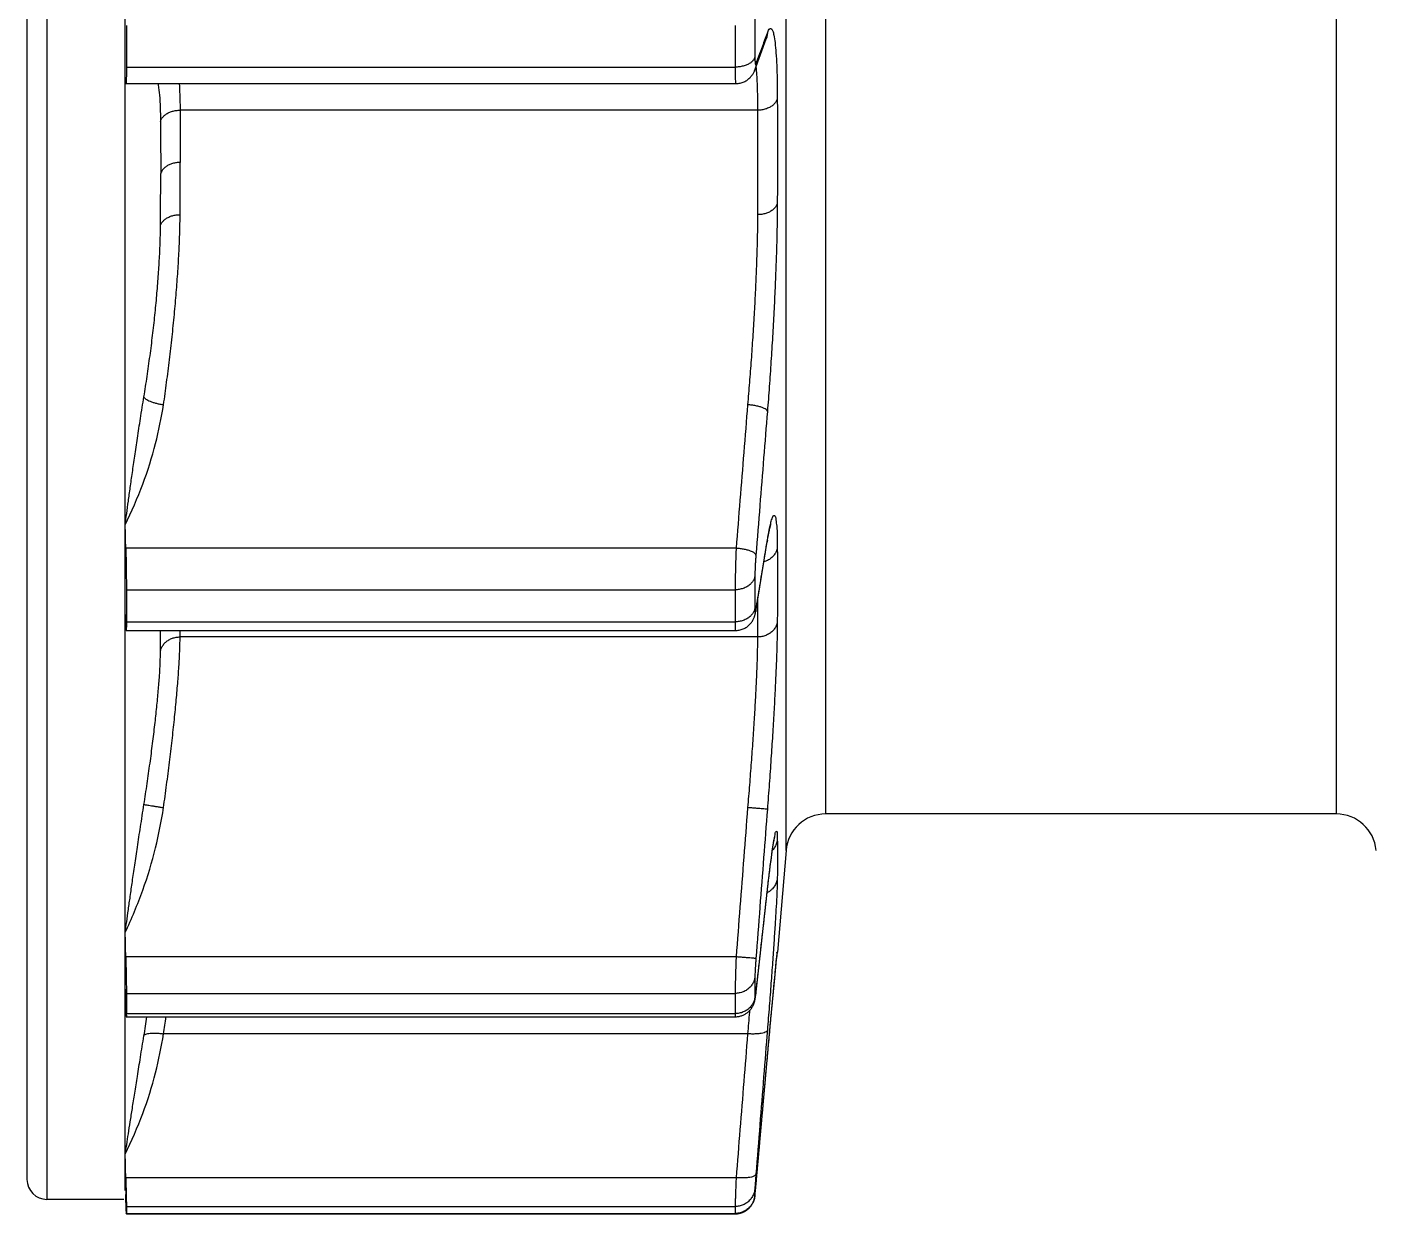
# Model space of a CAD drawing. Extents: x 33 to 391, y 88 to 313.
# Drawn here: x 317.72 to 351.64, y 171.91 to 201.76 of the extents above; entities that cross this region are included whole.
import ezdxf

# ---------------------------------------------------------------- set-up
doc = ezdxf.new("R2010")
doc.units = 0
doc.header["$MEASUREMENT"] = 0
doc.layers.get('0').update_dxf_attribs({"linetype": 'CONTINUOUS'})

msp = doc.modelspace()

# ---------------------------------------------------------------- linework, layer by layer
at = {"color": 7, "linetype": 'Continuous'}
for p, q in [((318.225, 311.576), (318.225, 172.276)), ((320.194, 172.496), (320.194, 311.57)), ((317.725, 311.076), (317.725, 172.776)), ((336.808, 181.055), (336.808, 303.034)), ((337.803, 302.119), (337.803, 181.97)), ((350.646, 181.97), (350.646, 302.119)), ((336.025, 202.058), (336.025, 201.022)), ((320.224, 201.798), (320.224, 200.755)), ((335.528, 201.798), (335.528, 200.755)), ((336.021, 200.677), (336.31, 201.462)), ((320.194, 200.489), (320.194, 200.489)), ((320.224, 200.755), (335.528, 200.755)), ((320.213, 200.34), (335.545, 200.34)), ((336.092, 199.67), (321.574, 199.67)), ((336.345, 188.872), (336.358, 188.943)), ((336.358, 188.943), (336.366, 188.987)), ((336.366, 188.987), (336.374, 189.029)), ((336.374, 189.029), (336.381, 189.067)), ((335.553, 188.652), (320.209, 188.652)), ((336.046, 187.06), (336.345, 188.872)), ((336.025, 187.961), (336.025, 187.161)), ((320.224, 187.609), (335.528, 187.609)), ((320.224, 187.609), (320.224, 186.803)), ((335.528, 187.609), (335.528, 186.803)), ((320.219, 186.585), (335.537, 186.585)), ((320.224, 186.803), (335.528, 186.803)), ((336.092, 186.422), (321.574, 186.422)), ((350.646, 181.97), (337.803, 181.97)), ((336.471, 181.09), (336.479, 181.139)), ((336.479, 181.139), (336.486, 181.185)), ((336.486, 181.185), (336.493, 181.226)), ((336.493, 181.226), (336.497, 181.251)), ((336.497, 181.251), (336.501, 181.274)), ((336.507, 181.305), (336.51, 181.323)), ((336.51, 181.323), (336.513, 181.34)), ((336.427, 180.772), (336.44, 180.868)), ((336.44, 180.868), (336.452, 180.956)), ((336.452, 180.956), (336.463, 181.035)), ((336.463, 181.035), (336.471, 181.09)), ((336.808, 181.055), (336.591, 178.495)), ((336.369, 180.299), (336.392, 180.494)), ((336.392, 180.494), (336.41, 180.64)), ((336.41, 180.64), (336.427, 180.772)), ((336.046, 177.423), (336.369, 180.299)), ((336.339, 180.043), (336.338, 180.027)), ((336.578, 178.397), (336.582, 178.432)), ((336.582, 178.432), (336.584, 178.449)), ((336.584, 178.457), (336.585, 178.459)), ((336.584, 178.449), (336.584, 178.455)), ((336.585, 178.461), (336.585, 178.461)), ((336.589, 178.495), (336.591, 178.495)), ((335.553, 178.375), (320.209, 178.375)), ((336.523, 177.837), (336.559, 178.208)), ((336.559, 178.208), (336.561, 178.227)), ((336.561, 178.227), (336.562, 178.24)), ((336.562, 178.24), (336.564, 178.257)), ((336.564, 178.257), (336.565, 178.275)), ((336.565, 178.275), (336.568, 178.301)), ((336.568, 178.301), (336.578, 178.397)), ((336.025, 177.875), (336.025, 177.37)), ((336.427, 176.808), (336.523, 177.837)), ((320.224, 177.457), (335.528, 177.457)), ((320.224, 177.457), (320.224, 176.949)), ((335.528, 177.457), (335.528, 176.949)), ((336.04, 177.373), (336.043, 177.397)), ((336.043, 177.397), (336.046, 177.423)), ((336.051, 177.466), (336.049, 177.449)), ((320.222, 176.87), (335.531, 176.87)), ((320.224, 176.949), (335.528, 176.949)), ((336.039, 172.491), (336.427, 176.808)), ((335.842, 176.44), (321.158, 176.44)), ((336.339, 175.832), (336.339, 175.829)), ((335.553, 172.819), (320.209, 172.819)), ((320.194, 172.496), (320.204, 172.555)), ((336.019, 172.321), (336.021, 172.33)), ((336.021, 172.328), (336.022, 172.334)), ((336.025, 172.548), (336.025, 172.375)), ((336.027, 172.373), (336.028, 172.383)), ((336.028, 172.383), (336.03, 172.398)), ((336.03, 172.398), (336.032, 172.415)), ((336.032, 172.415), (336.035, 172.442)), ((336.035, 172.442), (336.039, 172.491)), ((336.051, 172.613), (336.05, 172.61)), ((320.159, 172.276), (318.225, 172.276)), ((320.224, 172.096), (335.528, 172.096)), ((320.224, 172.096), (320.224, 171.922)), ((335.528, 172.096), (335.528, 171.922)), ((320.224, 171.922), (335.528, 171.922)), ((320.224, 171.914), (335.528, 171.914))]:
    msp.add_line(p, q, dxfattribs=at)
for points in [[(336.31, 201.462), (336.312, 201.465), (336.313, 201.469), (336.314, 201.472), (336.315, 201.473), (336.315, 201.473)], [(335.545, 200.34), (335.574, 200.34), (335.601, 200.343), (335.628, 200.346), (335.654, 200.352), (335.68, 200.358), (335.705, 200.366), (335.729, 200.375), (335.753, 200.385), (335.776, 200.396), (335.798, 200.408), (335.819, 200.421), (335.839, 200.435), (335.859, 200.45), (335.877, 200.465), (335.895, 200.481), (335.911, 200.498), (335.927, 200.515), (335.941, 200.532), (335.954, 200.55), (335.966, 200.568), (335.978, 200.585), (335.988, 200.603), (335.997, 200.621), (336.006, 200.639), (336.013, 200.655), (336.019, 200.672), (336.021, 200.676)], [(336.381, 189.067), (336.389, 189.102), (336.392, 189.119), (336.396, 189.135), (336.399, 189.149), (336.402, 189.164), (336.406, 189.177), (336.409, 189.189), (336.411, 189.201), (336.414, 189.212), (336.417, 189.222), (336.419, 189.231), (336.422, 189.239), (336.424, 189.247), (336.426, 189.253), (336.427, 189.258), (336.429, 189.263), (336.43, 189.266), (336.43, 189.267)], [(335.537, 186.585), (335.552, 186.585), (335.579, 186.587), (335.605, 186.59), (335.631, 186.594), (335.656, 186.6), (335.682, 186.606), (335.706, 186.614), (335.73, 186.624), (335.754, 186.634), (335.776, 186.646), (335.798, 186.658), (335.819, 186.672), (335.839, 186.686), (335.858, 186.702), (335.876, 186.717), (335.894, 186.734), (335.91, 186.751), (335.925, 186.769), (335.939, 186.786), (335.952, 186.804), (335.963, 186.822), (335.974, 186.84), (335.984, 186.858), (335.992, 186.876), (336, 186.893), (336.007, 186.91), (336.013, 186.926), (336.018, 186.941), (336.023, 186.956), (336.027, 186.97), (336.03, 186.983), (336.033, 186.996), (336.036, 187.008), (336.039, 187.021)], [(336.039, 187.021), (336.041, 187.034), (336.043, 187.047), (336.046, 187.06)], [(336.501, 181.274), (336.505, 181.295), (336.507, 181.305)], [(336.513, 181.34), (336.516, 181.354), (336.518, 181.361), (336.519, 181.367), (336.52, 181.372), (336.521, 181.377), (336.522, 181.381), (336.523, 181.385), (336.524, 181.388), (336.525, 181.391)], [(335.564, 176.871), (335.585, 176.873), (335.606, 176.875), (335.627, 176.879), (335.648, 176.883), (335.669, 176.889), (335.689, 176.895), (335.709, 176.902), (335.728, 176.91), (335.747, 176.919), (335.765, 176.928), (335.783, 176.938), (335.801, 176.949), (335.818, 176.96), (335.834, 176.972), (335.85, 176.984), (335.864, 176.997), (335.879, 177.01), (335.892, 177.024), (335.905, 177.038), (335.917, 177.052), (335.929, 177.066), (335.94, 177.081), (335.95, 177.096), (335.959, 177.11), (335.968, 177.125), (335.975, 177.14), (335.983, 177.154), (335.989, 177.169), (335.995, 177.183), (336.001, 177.197), (336.006, 177.21), (336.01, 177.224), (336.014, 177.236), (336.017, 177.248), (336.02, 177.26), (336.023, 177.271), (336.025, 177.282), (336.027, 177.292), (336.029, 177.301), (336.031, 177.311), (336.032, 177.321), (336.034, 177.331), (336.035, 177.341), (336.037, 177.351), (336.038, 177.362), (336.04, 177.373)], [(335.531, 176.87), (335.542, 176.87), (335.564, 176.871)], [(335.537, 171.914), (335.55, 171.914), (335.566, 171.915), (335.581, 171.917), (335.596, 171.918), (335.612, 171.921), (335.627, 171.924), (335.642, 171.927), (335.656, 171.93), (335.671, 171.935), (335.685, 171.939), (335.699, 171.944), (335.713, 171.949), (335.727, 171.955), (335.74, 171.961), (335.753, 171.967), (335.766, 171.974), (335.779, 171.981), (335.791, 171.989), (335.803, 171.996), (335.815, 172.004), (335.826, 172.013), (335.838, 172.021), (335.848, 172.03), (335.859, 172.039), (335.869, 172.048), (335.879, 172.058), (335.888, 172.067), (335.897, 172.077), (335.906, 172.087), (335.915, 172.097), (335.923, 172.107), (335.931, 172.118), (335.938, 172.128), (335.945, 172.139), (335.952, 172.149), (335.959, 172.16), (335.965, 172.171), (335.971, 172.182), (335.976, 172.193), (335.981, 172.203), (335.986, 172.214), (335.991, 172.225), (335.995, 172.236), (335.999, 172.246), (336.003, 172.257), (336.006, 172.267), (336.009, 172.277), (336.011, 172.287), (336.014, 172.296), (336.016, 172.305), (336.018, 172.313), (336.02, 172.323)], [(336.009, 172.28), (336.012, 172.289), (336.014, 172.298), (336.016, 172.307), (336.018, 172.315)], [(336.022, 172.336), (336.023, 172.341), (336.024, 172.347), (336.024, 172.351), (336.025, 172.356), (336.025, 172.36), (336.026, 172.365), (336.027, 172.373)], [(335.617, 171.922), (335.632, 171.925), (335.647, 171.928), (335.662, 171.932), (335.676, 171.936), (335.69, 171.941), (335.704, 171.946), (335.718, 171.951), (335.732, 171.957), (335.745, 171.963), (335.758, 171.97), (335.771, 171.977), (335.783, 171.984), (335.795, 171.991), (335.807, 171.999), (335.819, 172.007), (335.83, 172.015), (335.841, 172.024), (335.852, 172.033), (335.862, 172.042), (335.872, 172.051), (335.882, 172.061), (335.891, 172.07), (335.9, 172.08), (335.909, 172.09), (335.917, 172.1), (335.925, 172.11), (335.933, 172.121), (335.94, 172.131), (335.947, 172.142), (335.954, 172.152), (335.961, 172.163), (335.967, 172.174), (335.972, 172.185), (335.978, 172.196), (335.983, 172.207), (335.988, 172.217), (335.992, 172.228), (335.996, 172.239), (336, 172.249), (336.003, 172.26), (336.007, 172.27), (336.009, 172.28)], [(335.528, 171.914), (335.54, 171.914), (335.556, 171.915), (335.572, 171.916), (335.587, 171.917), (335.602, 171.919), (335.617, 171.922)]]:
    msp.add_lwpolyline(points, dxfattribs=at)
for centre, radius, start, end in [((337.803, 180.971), 0.999, 90, 175.1639), ((350.646, 180.971), 0.999, 4.8361, 90), ((336.094, 178.537), 0.499, 347.6298, 355.1639), ((318.225, 172.776), 0.5, 180, 270)]:
    msp.add_arc(centre, radius, start, end, dxfattribs=at)
for points in [[(336.278, 201.44), (336.298, 201.496), (336.319, 201.552), (336.339, 201.608)], [(336.053, 200.762), (336.055, 200.74), (336.057, 200.719), (336.058, 200.698)], [(336.058, 200.698), (336.06, 200.668), (336.063, 200.638), (336.065, 200.607)], [(336.331, 188.806), (336.334, 188.822), (336.337, 188.837), (336.339, 188.853)], [(336.339, 188.853), (336.338, 188.837), (336.337, 188.821), (336.334, 188.806)], [(336.094, 187.351), (336.094, 187.254), (336.094, 187.157), (336.094, 187.06)], [(336.025, 187.161), (336.025, 187.154), (336.025, 187.148), (336.025, 187.141)], [(336.051, 187.108), (336.05, 187.092), (336.048, 187.076), (336.046, 187.06)], [(336.047, 187.095), (336.049, 187.099), (336.05, 187.104), (336.051, 187.108)], [(336.094, 187.045), (336.093, 186.837), (336.093, 186.63), (336.092, 186.422)], [(336.094, 187.06), (336.094, 187.055), (336.094, 187.05), (336.094, 187.045)], [(321.574, 186.422), (321.574, 186.476), (321.575, 186.531), (321.575, 186.585)], [(336.337, 180.027), (336.338, 180.033), (336.339, 180.038), (336.339, 180.043)], [(336.589, 178.495), (336.588, 178.482), (336.587, 178.469), (336.585, 178.457)], [(336.049, 177.449), (336.049, 177.455), (336.05, 177.461), (336.051, 177.466)], [(336.025, 177.37), (336.025, 177.366), (336.025, 177.362), (336.025, 177.358)], [(320.666, 176.392), (320.691, 176.551), (320.717, 176.71), (320.742, 176.87)], [(321.158, 176.44), (321.178, 176.583), (321.199, 176.726), (321.219, 176.87)], [(320.204, 172.574), (320.205, 172.515), (320.207, 172.457), (320.209, 172.398)], [(335.598, 171.927), (335.575, 171.924), (335.551, 171.922), (335.528, 171.922)]]:
    msp.add_open_spline(points, degree=3, dxfattribs=at)
for points, knots in [([(336.339, 201.608), (336.338, 201.572), (336.33, 201.523), (336.315, 201.475), (336.31, 201.462)], [0, 0, 0, 0, 0.1066296, 0.1492122, 0.1492122, 0.1492122, 0.1492122]), ([(336.339, 201.608), (336.351, 201.642), (336.362, 201.692), (336.438, 201.744), (336.483, 201.651), (336.508, 201.541), (336.537, 201.346), (336.558, 201.094), (336.576, 200.775), (336.586, 200.399), (336.589, 200.128), (336.589, 199.983)], [0, 0, 0, 0, 0.107773, 0.156698, 0.219871, 0.344557, 0.535054, 0.790878, 1.109925, 1.489309, 1.922907, 1.922907, 1.922907, 1.922907]), ([(336.051, 200.825), (336.084, 200.915), (336.149, 201.091), (336.225, 201.296), (336.267, 201.412), (336.278, 201.44)], [0, 0, 0, 0, 0.2870161, 0.5647725, 0.6555315, 0.6555315, 0.6555315, 0.6555315]), ([(336.025, 201.022), (336.022, 201.001), (336.007, 200.958), (335.964, 200.9), (335.902, 200.85), (335.823, 200.809), (335.732, 200.778), (335.632, 200.759), (335.563, 200.755), (335.528, 200.755)], [0, 0, 0, 0, 0.0639064, 0.1342885, 0.2135165, 0.3019433, 0.3984122, 0.5007537, 0.606179, 0.606179, 0.606179, 0.606179]), ([(336.051, 200.825), (336.049, 200.79), (336.042, 200.739), (336.026, 200.691), (336.021, 200.677)], [0, 0, 0, 0, 0.1067505, 0.1518084, 0.1518084, 0.1518084, 0.1518084]), ([(336.025, 201.022), (336.025, 200.998), (336.026, 200.954), (336.027, 200.897), (336.033, 200.852), (336.033, 200.829), (336.044, 200.809), (336.049, 200.821), (336.051, 200.825)], [0, 0, 0, 0, 0.0720412, 0.1310332, 0.1744217, 0.2008503, 0.210697, 0.2236775, 0.2236775, 0.2236775, 0.2236775]), ([(320.194, 200.489), (320.197, 200.468), (320.201, 200.426), (320.206, 200.383), (320.209, 200.362)], [0, 0, 0, 0, 0.06405, 0.128586, 0.128586, 0.128586, 0.128586]), ([(320.224, 200.755), (320.224, 200.713), (320.224, 200.636), (320.223, 200.531), (320.222, 200.448), (320.218, 200.389), (320.219, 200.356), (320.214, 200.342), (320.213, 200.341)], [0, 0, 0, 0, 0.1254331, 0.2315507, 0.3154688, 0.3749136, 0.4083135, 0.4153246, 0.4153246, 0.4153246, 0.4153246]), ([(335.528, 200.755), (335.528, 200.713), (335.528, 200.636), (335.53, 200.531), (335.531, 200.447), (335.538, 200.389), (335.536, 200.355), (335.544, 200.342), (335.546, 200.341)], [0, 0, 0, 0, 0.1254041, 0.2315169, 0.3154652, 0.3749987, 0.408621, 0.4162232, 0.4162232, 0.4162232, 0.4162232]), ([(336.065, 200.607), (336.069, 200.541), (336.079, 200.36), (336.089, 200.047), (336.091, 199.801), (336.092, 199.67)], [0, 0, 0, 0, 0.1999943, 0.5442804, 0.9378945, 0.9378945, 0.9378945, 0.9378945]), ([(320.213, 200.341), (320.213, 200.341), (320.207, 200.336), (320.21, 200.355), (320.209, 200.362)], [0, 0, 0, 0, 0.00008966, 0.02140086, 0.02140086, 0.02140086, 0.02140086]), ([(321.022, 200.34), (321.023, 200.329), (321.038, 200.231), (321.059, 200.031), (321.077, 199.724), (321.081, 199.504), (321.082, 199.386)], [0, 0, 0, 0, 0.0335005, 0.294825, 0.6035831, 0.9564061, 0.9564061, 0.9564061, 0.9564061]), ([(321.552, 200.34), (321.558, 200.247), (321.569, 200.024), (321.573, 199.801), (321.574, 199.67)], [0, 0, 0, 0, 0.2776571, 0.6700582, 0.6700582, 0.6700582, 0.6700582]), ([(336.589, 199.983), (336.586, 199.959), (336.572, 199.909), (336.529, 199.842), (336.467, 199.783), (336.388, 199.734), (336.297, 199.698), (336.197, 199.675), (336.127, 199.67), (336.092, 199.67)], [0, 0, 0, 0, 0.0737314, 0.152127, 0.2371075, 0.3291543, 0.4275229, 0.5305721, 0.636087, 0.636087, 0.636087, 0.636087]), ([(336.589, 199.983), (336.59, 199.691), (336.592, 199.107), (336.592, 198.23), (336.59, 197.646), (336.589, 197.354)], [0, 0, 0, 0, 0.876185, 1.752778, 2.628923, 2.628923, 2.628923, 2.628923]), ([(321.082, 199.386), (321.088, 199.409), (321.107, 199.455), (321.153, 199.516), (321.216, 199.569), (321.293, 199.613), (321.38, 199.645), (321.475, 199.665), (321.541, 199.67), (321.574, 199.67)], [0, 0, 0, 0, 0.0708206, 0.1465476, 0.228373, 0.3163879, 0.4097829, 0.5070947, 0.6064419, 0.6064419, 0.6064419, 0.6064419]), ([(321.574, 199.67), (321.575, 199.524), (321.576, 199.232), (321.578, 198.794), (321.578, 198.502), (321.578, 198.356)], [0, 0, 0, 0, 0.437957, 0.87582, 1.313598, 1.313598, 1.313598, 1.313598]), ([(336.092, 199.67), (336.093, 199.378), (336.094, 198.794), (336.094, 197.919), (336.093, 197.335), (336.092, 197.043)], [0, 0, 0, 0, 0.875748, 1.751449, 2.627182, 2.627182, 2.627182, 2.627182]), ([(321.082, 199.386), (321.083, 199.24), (321.085, 198.949), (321.086, 198.511), (321.086, 198.22), (321.086, 198.074)], [0, 0, 0, 0, 0.437233, 0.874546, 1.311834, 1.311834, 1.311834, 1.311834]), ([(321.082, 196.762), (321.083, 196.908), (321.085, 197.199), (321.086, 197.637), (321.086, 197.928), (321.086, 198.074)], [0, 0, 0, 0, 0.437258, 0.874586, 1.311879, 1.311879, 1.311879, 1.311879]), ([(321.578, 198.356), (321.545, 198.356), (321.48, 198.352), (321.385, 198.332), (321.297, 198.3), (321.22, 198.257), (321.158, 198.203), (321.111, 198.142), (321.092, 198.097), (321.086, 198.074)], [0, 0, 0, 0, 0.0990224, 0.1959886, 0.2894475, 0.3780476, 0.4599041, 0.5351905, 0.6057269, 0.6057269, 0.6057269, 0.6057269]), ([(321.574, 197.043), (321.575, 197.189), (321.576, 197.481), (321.578, 197.919), (321.578, 198.211), (321.578, 198.356)], [0, 0, 0, 0, 0.437957, 0.87582, 1.313598, 1.313598, 1.313598, 1.313598]), ([(336.589, 197.354), (336.586, 197.33), (336.572, 197.28), (336.529, 197.213), (336.467, 197.154), (336.388, 197.106), (336.297, 197.07), (336.197, 197.048), (336.127, 197.043), (336.092, 197.043)], [0, 0, 0, 0, 0.073664, 0.1519366, 0.2367687, 0.3286707, 0.4269207, 0.5298929, 0.6353813, 0.6353813, 0.6353813, 0.6353813]), ([(336.589, 197.354), (336.589, 197.193), (336.585, 196.857), (336.574, 196.335), (336.556, 195.778), (336.533, 195.195), (336.504, 194.591), (336.47, 193.974), (336.431, 193.348), (336.387, 192.721), (336.356, 192.302), (336.339, 192.094)], [0, 0, 0, 0, 0.482476, 1.007996, 1.567322, 2.153662, 2.759955, 3.380186, 4.008507, 4.640218, 5.267412, 5.267412, 5.267412, 5.267412]), ([(320.666, 192.463), (320.693, 192.634), (320.746, 192.977), (320.819, 193.491), (320.884, 194.004), (320.941, 194.51), (320.989, 195.004), (321.027, 195.48), (321.056, 195.933), (321.075, 196.358), (321.081, 196.631), (321.082, 196.762)], [0, 0, 0, 0, 0.518843, 1.040575, 1.559193, 2.069735, 2.567335, 3.046897, 3.503038, 3.930176, 4.322737, 4.322737, 4.322737, 4.322737]), ([(321.082, 196.762), (321.088, 196.785), (321.107, 196.831), (321.153, 196.891), (321.216, 196.944), (321.293, 196.987), (321.38, 197.019), (321.475, 197.039), (321.541, 197.043), (321.574, 197.043)], [0, 0, 0, 0, 0.0706451, 0.1461153, 0.2276548, 0.3154009, 0.4085797, 0.5057525, 0.6050517, 0.6050517, 0.6050517, 0.6050517]), ([(321.158, 192.263), (321.185, 192.449), (321.237, 192.826), (321.309, 193.394), (321.374, 193.964), (321.432, 194.529), (321.48, 195.082), (321.519, 195.614), (321.548, 196.12), (321.567, 196.593), (321.573, 196.897), (321.574, 197.043)], [0, 0, 0, 0, 0.56584, 1.141196, 1.717792, 2.288088, 2.844773, 3.380858, 3.889741, 4.365263, 4.801746, 4.801746, 4.801746, 4.801746]), ([(336.092, 197.043), (336.091, 196.897), (336.088, 196.592), (336.076, 196.117), (336.059, 195.61), (336.035, 195.076), (336.006, 194.524), (335.971, 193.96), (335.932, 193.391), (335.889, 192.824), (335.858, 192.449), (335.842, 192.263)], [0, 0, 0, 0, 0.438051, 0.915009, 1.424809, 1.960902, 2.516438, 3.084273, 3.657175, 4.2276, 4.78807, 4.78807, 4.78807, 4.78807]), ([(320.194, 189.241), (320.206, 189.335), (320.233, 189.534), (320.275, 189.846), (320.322, 190.19), (320.376, 190.567), (320.436, 190.981), (320.503, 191.435), (320.58, 191.934), (320.636, 192.281), (320.666, 192.463)], [0, 0, 0, 0, 0.28458, 0.60022, 0.946457, 1.32615, 1.742788, 2.200326, 2.70307, 3.256542, 3.256542, 3.256542, 3.256542]), ([(320.666, 192.463), (320.668, 192.453), (320.682, 192.431), (320.716, 192.403), (320.764, 192.375), (320.825, 192.347), (320.897, 192.321), (320.979, 192.298), (321.066, 192.278), (321.127, 192.267), (321.158, 192.263)], [0, 0, 0, 0, 0.0316342, 0.0747681, 0.1305084, 0.1980953, 0.2758246, 0.3614117, 0.4521899, 0.5452605, 0.5452605, 0.5452605, 0.5452605]), ([(320.194, 189.241), (320.357, 189.575), (320.648, 190.245), (320.968, 191.259), (321.104, 191.935), (321.158, 192.263)], [0, 0, 0, 0, 1.115805, 2.18614, 3.18211, 3.18211, 3.18211, 3.18211]), ([(335.842, 192.263), (335.81, 191.863), (335.746, 191.063), (335.65, 189.859), (335.585, 189.055), (335.553, 188.652)], [0, 0, 0, 0, 1.201862, 2.409059, 3.621561, 3.621561, 3.621561, 3.621561]), ([(336.339, 192.094), (336.338, 192.105), (336.322, 192.131), (336.28, 192.16), (336.22, 192.188), (336.142, 192.214), (336.05, 192.236), (335.949, 192.253), (335.878, 192.26), (335.842, 192.263)], [0, 0, 0, 0, 0.0346924, 0.0843616, 0.1512751, 0.2340661, 0.329712, 0.4342338, 0.5430834, 0.5430834, 0.5430834, 0.5430834]), ([(336.339, 192.094), (336.308, 191.705), (336.245, 190.915), (336.149, 189.712), (336.084, 188.897), (336.051, 188.483)], [0, 0, 0, 0, 1.170457, 2.37647, 3.62219, 3.62219, 3.62219, 3.62219]), ([(336.401, 189.189), (336.41, 189.23), (336.43, 189.316), (336.456, 189.397), (336.493, 189.497), (336.554, 189.443), (336.554, 189.344), (336.58, 189.184), (336.585, 188.954), (336.589, 188.779), (336.589, 188.681)], [0, 0, 0, 0, 0.123711, 0.250626, 0.311016, 0.346824, 0.441349, 0.603747, 0.834094, 1.129158, 1.129158, 1.129158, 1.129158]), ([(320.209, 188.652), (320.206, 188.751), (320.201, 188.947), (320.197, 189.143), (320.194, 189.241)], [0, 0, 0, 0, 0.2955522, 0.5888771, 0.5888771, 0.5888771, 0.5888771]), ([(336.339, 188.853), (336.354, 188.941), (336.374, 189.054), (336.396, 189.165), (336.401, 189.189)], [0, 0, 0, 0, 0.2683049, 0.3419353, 0.3419353, 0.3419353, 0.3419353]), ([(320.209, 188.652), (320.21, 188.599), (320.213, 188.49), (320.216, 188.326), (320.219, 188.164), (320.221, 188.008), (320.223, 187.862), (320.224, 187.73), (320.224, 187.648), (320.224, 187.609)], [0, 0, 0, 0, 0.161818, 0.326697, 0.490134, 0.647676, 0.795029, 0.928179, 1.043503, 1.043503, 1.043503, 1.043503]), ([(335.553, 188.652), (335.551, 188.599), (335.547, 188.49), (335.541, 188.326), (335.537, 188.164), (335.533, 188.008), (335.53, 187.862), (335.528, 187.73), (335.528, 187.648), (335.528, 187.609)], [0, 0, 0, 0, 0.161941, 0.326907, 0.490396, 0.647956, 0.7953, 0.928428, 1.043726, 1.043726, 1.043726, 1.043726]), ([(336.051, 188.483), (336.049, 188.494), (336.033, 188.52), (335.992, 188.549), (335.932, 188.578), (335.854, 188.604), (335.762, 188.625), (335.66, 188.642), (335.589, 188.65), (335.553, 188.652)], [0, 0, 0, 0, 0.0346571, 0.0842925, 0.1512122, 0.2340542, 0.3297893, 0.434426, 0.5434008, 0.5434008, 0.5434008, 0.5434008]), ([(336.051, 187.108), (336.084, 187.308), (336.149, 187.702), (336.243, 188.268), (336.303, 188.634), (336.331, 188.806)], [0, 0, 0, 0, 0.608196, 1.196971, 1.720683, 1.720683, 1.720683, 1.720683]), ([(336.589, 188.681), (336.586, 188.651), (336.573, 188.59), (336.53, 188.506), (336.468, 188.432), (336.39, 188.37), (336.315, 188.333), (336.268, 188.317), (336.253, 188.313)], [0, 0, 0, 0, 0.0910362, 0.184031, 0.2799108, 0.3790343, 0.4811776, 0.5279688, 0.5279688, 0.5279688, 0.5279688]), ([(336.589, 188.681), (336.59, 188.473), (336.592, 188.058), (336.592, 187.435), (336.59, 187.02), (336.589, 186.812)], [0, 0, 0, 0, 0.622927, 1.246137, 1.869022, 1.869022, 1.869022, 1.869022]), ([(336.051, 188.483), (336.048, 188.452), (336.043, 188.388), (336.037, 188.293), (336.032, 188.2), (336.028, 188.112), (336.026, 188.033), (336.025, 187.984), (336.025, 187.961)], [0, 0, 0, 0, 0.0947055, 0.1913506, 0.2857913, 0.3746249, 0.4546627, 0.522575, 0.522575, 0.522575, 0.522575]), ([(336.025, 187.961), (336.022, 187.934), (336.008, 187.879), (335.966, 187.803), (335.904, 187.736), (335.825, 187.681), (335.733, 187.64), (335.633, 187.615), (335.563, 187.609), (335.528, 187.609)], [0, 0, 0, 0, 0.0824747, 0.1681449, 0.2584618, 0.3539085, 0.4540525, 0.5577359, 0.6633111, 0.6633111, 0.6633111, 0.6633111]), ([(320.194, 186.984), (320.197, 186.937), (320.201, 186.842), (320.206, 186.747), (320.209, 186.699)], [0, 0, 0, 0, 0.1419369, 0.2849494, 0.2849494, 0.2849494, 0.2849494]), ([(336.025, 187.161), (336.022, 187.133), (336.008, 187.077), (335.966, 187), (335.904, 186.932), (335.825, 186.876), (335.734, 186.835), (335.633, 186.809), (335.563, 186.803), (335.528, 186.803)], [0, 0, 0, 0, 0.0836237, 0.1702662, 0.261311, 0.3572313, 0.4576284, 0.5614055, 0.6669913, 0.6669913, 0.6669913, 0.6669913]), ([(336.025, 187.141), (336.025, 187.13), (336.025, 187.106), (336.031, 187.082), (336.026, 187.053), (336.043, 187.053), (336.043, 187.075), (336.046, 187.087), (336.047, 187.095)], [0, 0, 0, 0, 0.033114, 0.0694005, 0.0881974, 0.0932575, 0.1128354, 0.1355386, 0.1355386, 0.1355386, 0.1355386]), ([(320.219, 186.585), (320.216, 186.588), (320.216, 186.607), (320.211, 186.643), (320.21, 186.678), (320.209, 186.699)], [0, 0, 0, 0, 0.0118186, 0.0504225, 0.114866, 0.114866, 0.114866, 0.114866]), ([(320.224, 186.803), (320.224, 186.773), (320.223, 186.722), (320.225, 186.646), (320.218, 186.62), (320.223, 186.582), (320.219, 186.585), (320.219, 186.585)], [0, 0, 0, 0, 0.0919087, 0.1600456, 0.2025723, 0.2184391, 0.2185354, 0.2185354, 0.2185354, 0.2185354]), ([(321.082, 186.07), (321.083, 186.173), (321.084, 186.345), (321.085, 186.517), (321.085, 186.585)], [0, 0, 0, 0, 0.310878, 0.5153667, 0.5153667, 0.5153667, 0.5153667]), ([(335.528, 186.803), (335.528, 186.773), (335.529, 186.722), (335.528, 186.647), (335.535, 186.618), (335.532, 186.583), (335.537, 186.585), (335.537, 186.585)], [0, 0, 0, 0, 0.0918892, 0.1600348, 0.2026262, 0.2187871, 0.2190256, 0.2190256, 0.2190256, 0.2190256]), ([(336.589, 186.812), (336.586, 186.782), (336.573, 186.721), (336.53, 186.637), (336.468, 186.563), (336.39, 186.502), (336.298, 186.456), (336.197, 186.428), (336.127, 186.422), (336.092, 186.422)], [0, 0, 0, 0, 0.0909878, 0.1838904, 0.2796532, 0.3786572, 0.4806989, 0.5850743, 0.6907214, 0.6907214, 0.6907214, 0.6907214]), ([(336.589, 186.812), (336.589, 186.693), (336.585, 186.437), (336.573, 186.026), (336.556, 185.566), (336.532, 185.062), (336.503, 184.52), (336.469, 183.946), (336.43, 183.346), (336.387, 182.724), (336.355, 182.302), (336.339, 182.089)], [0, 0, 0, 0, 0.356249, 0.769464, 1.232284, 1.738895, 2.283071, 2.85941, 3.462652, 4.08871, 4.730378, 4.730378, 4.730378, 4.730378]), ([(321.082, 186.07), (321.088, 186.098), (321.106, 186.154), (321.152, 186.23), (321.215, 186.297), (321.292, 186.351), (321.379, 186.392), (321.475, 186.417), (321.541, 186.422), (321.574, 186.422)], [0, 0, 0, 0, 0.0861552, 0.1743389, 0.265204, 0.3589453, 0.4553067, 0.5536547, 0.6530875, 0.6530875, 0.6530875, 0.6530875]), ([(321.158, 182.13), (321.184, 182.321), (321.236, 182.7), (321.308, 183.264), (321.373, 183.811), (321.431, 184.337), (321.479, 184.832), (321.518, 185.292), (321.548, 185.711), (321.567, 186.083), (321.573, 186.315), (321.574, 186.422)], [0, 0, 0, 0, 0.578894, 1.149488, 1.703593, 2.234026, 2.734055, 3.197475, 3.618655, 3.992573, 4.314857, 4.314857, 4.314857, 4.314857]), ([(336.092, 186.422), (336.091, 186.314), (336.087, 186.081), (336.076, 185.708), (336.058, 185.288), (336.034, 184.828), (336.005, 184.332), (335.971, 183.807), (335.932, 183.26), (335.889, 182.699), (335.858, 182.32), (335.842, 182.13)], [0, 0, 0, 0, 0.323454, 0.698495, 1.120387, 1.583729, 2.082624, 2.610673, 3.16118, 3.726924, 4.300514, 4.300514, 4.300514, 4.300514]), ([(320.666, 182.209), (320.693, 182.384), (320.745, 182.729), (320.818, 183.239), (320.883, 183.732), (320.94, 184.202), (320.988, 184.644), (321.027, 185.056), (321.056, 185.431), (321.075, 185.765), (321.081, 185.973), (321.082, 186.07)], [0, 0, 0, 0, 0.530701, 1.047898, 1.546087, 2.020822, 2.467753, 2.882364, 3.25998, 3.595933, 3.885822, 3.885822, 3.885822, 3.885822]), ([(320.194, 178.987), (320.206, 179.078), (320.233, 179.27), (320.275, 179.574), (320.323, 179.91), (320.376, 180.283), (320.436, 180.696), (320.504, 181.154), (320.581, 181.663), (320.636, 182.02), (320.666, 182.209)], [0, 0, 0, 0, 0.274514, 0.581105, 0.920029, 1.294916, 1.710248, 2.171273, 2.683972, 3.256027, 3.256027, 3.256027, 3.256027]), ([(320.666, 182.209), (320.671, 182.208), (320.687, 182.205), (320.718, 182.2), (320.765, 182.192), (320.826, 182.182), (320.898, 182.17), (320.98, 182.158), (321.067, 182.144), (321.127, 182.134), (321.158, 182.13)], [0, 0, 0, 0, 0.01577, 0.0483217, 0.0965242, 0.1587002, 0.2326854, 0.3159046, 0.405461, 0.4982369, 0.4982369, 0.4982369, 0.4982369]), ([(320.194, 178.987), (320.358, 179.335), (320.648, 180.033), (320.968, 181.086), (321.104, 181.789), (321.158, 182.13)], [0, 0, 0, 0, 1.153622, 2.263051, 3.297319, 3.297319, 3.297319, 3.297319]), ([(335.842, 182.13), (335.81, 181.714), (335.746, 180.882), (335.65, 179.63), (335.585, 178.794), (335.553, 178.375)], [0, 0, 0, 0, 1.249709, 2.504964, 3.765732, 3.765732, 3.765732, 3.765732]), ([(336.339, 182.089), (336.334, 182.09), (336.316, 182.091), (336.277, 182.095), (336.218, 182.1), (336.141, 182.106), (336.05, 182.113), (335.948, 182.121), (335.878, 182.127), (335.842, 182.13)], [0, 0, 0, 0, 0.0159212, 0.0549593, 0.1152504, 0.1939091, 0.2871705, 0.3905701, 0.4991581, 0.4991581, 0.4991581, 0.4991581]), ([(336.339, 182.089), (336.308, 181.685), (336.245, 180.863), (336.149, 179.612), (336.084, 178.764), (336.051, 178.334)], [0, 0, 0, 0, 1.216972, 2.470914, 3.766141, 3.766141, 3.766141, 3.766141]), ([(336.503, 181.301), (336.515, 181.35), (336.537, 181.42), (336.532, 181.517), (336.592, 181.546), (336.577, 181.426), (336.589, 181.382), (336.589, 181.337)], [0, 0, 0, 0, 0.1506555, 0.232499, 0.2516357, 0.3164896, 0.4511721, 0.4511721, 0.4511721, 0.4511721]), ([(336.339, 180.043), (336.354, 180.181), (336.384, 180.434), (336.426, 180.782), (336.468, 181.063), (336.487, 181.23), (336.503, 181.301)], [0, 0, 0, 0, 0.414532, 0.765441, 1.05046, 1.268955, 1.268955, 1.268955, 1.268955]), ([(336.589, 181.337), (336.586, 181.303), (336.573, 181.235), (336.531, 181.141), (336.49, 181.085), (336.467, 181.06)], [0, 0, 0, 0, 0.1020515, 0.2045844, 0.3080449, 0.3080449, 0.3080449, 0.3080449]), ([(336.589, 181.337), (336.59, 181.229), (336.592, 181.013), (336.592, 180.69), (336.59, 180.474), (336.589, 180.366)], [0, 0, 0, 0, 0.3234711, 0.6470758, 0.9705079, 0.9705079, 0.9705079, 0.9705079]), ([(336.589, 180.366), (336.589, 180.298), (336.584, 180.14), (336.573, 179.872), (336.555, 179.542), (336.531, 179.155), (336.502, 178.715), (336.468, 178.228), (336.429, 177.697), (336.386, 177.126), (336.355, 176.733), (336.339, 176.531)], [0, 0, 0, 0, 0.20362, 0.473943, 0.806031, 1.195469, 1.637327, 2.127212, 2.660842, 3.235051, 3.84387, 3.84387, 3.84387, 3.84387]), ([(336.589, 180.366), (336.586, 180.332), (336.573, 180.265), (336.531, 180.17), (336.476, 180.096), (336.434, 180.056), (336.416, 180.042)], [0, 0, 0, 0, 0.1020263, 0.2045104, 0.3076979, 0.3770163, 0.3770163, 0.3770163, 0.3770163]), ([(336.051, 177.466), (336.084, 177.762), (336.149, 178.343), (336.245, 179.197), (336.307, 179.755), (336.337, 180.027)], [0, 0, 0, 0, 0.891868, 1.755307, 2.577001, 2.577001, 2.577001, 2.577001]), ([(336.416, 180.042), (336.407, 180.034), (336.38, 180.013), (336.35, 179.995), (336.329, 179.984)], [0, 0, 0, 0, 0.0348188, 0.1046749, 0.1046749, 0.1046749, 0.1046749]), ([(320.209, 178.375), (320.206, 178.477), (320.201, 178.681), (320.197, 178.886), (320.194, 178.987)], [0, 0, 0, 0, 0.3073845, 0.6124526, 0.6124526, 0.6124526, 0.6124526]), ([(336.584, 178.394), (336.588, 178.416), (336.59, 178.439), (336.577, 178.495), (336.589, 178.495)], [0, 0, 0, 0, 0.0648171, 0.1009487, 0.1009487, 0.1009487, 0.1009487]), ([(320.209, 178.375), (320.21, 178.32), (320.212, 178.212), (320.216, 178.053), (320.219, 177.903), (320.221, 177.766), (320.223, 177.645), (320.224, 177.544), (320.224, 177.484), (320.224, 177.457)], [0, 0, 0, 0, 0.164476, 0.3245978, 0.475995, 0.6145411, 0.7364619, 0.8384374, 0.9176946, 0.9176946, 0.9176946, 0.9176946]), ([(335.553, 178.375), (335.551, 178.32), (335.547, 178.212), (335.541, 178.053), (335.537, 177.903), (335.533, 177.766), (335.53, 177.645), (335.528, 177.544), (335.528, 177.484), (335.528, 177.457)], [0, 0, 0, 0, 0.1645977, 0.3248048, 0.4762521, 0.6148167, 0.7367328, 0.838692, 0.9179305, 0.9179305, 0.9179305, 0.9179305]), ([(336.051, 178.334), (336.045, 178.335), (336.027, 178.336), (335.989, 178.34), (335.93, 178.345), (335.853, 178.351), (335.761, 178.359), (335.66, 178.367), (335.589, 178.372), (335.553, 178.375)], [0, 0, 0, 0, 0.0157631, 0.054705, 0.1149621, 0.1936442, 0.2869766, 0.3904811, 0.4991918, 0.4991918, 0.4991918, 0.4991918]), ([(336.051, 178.334), (336.048, 178.302), (336.043, 178.239), (336.037, 178.148), (336.032, 178.064), (336.029, 177.989), (336.026, 177.927), (336.025, 177.891), (336.025, 177.875)], [0, 0, 0, 0, 0.0958875, 0.1886749, 0.2743582, 0.3498631, 0.4124789, 0.4596469, 0.4596469, 0.4596469, 0.4596469]), ([(336.339, 175.832), (336.355, 176.008), (336.385, 176.344), (336.428, 176.82), (336.467, 177.243), (336.502, 177.607), (336.528, 177.913), (336.559, 178.153), (336.559, 178.309), (336.581, 178.38), (336.584, 178.394)], [0, 0, 0, 0, 0.531123, 1.011212, 1.435962, 1.803369, 2.11045, 2.354146, 2.531184, 2.574739, 2.574739, 2.574739, 2.574739]), ([(336.025, 177.875), (336.022, 177.843), (336.009, 177.779), (335.967, 177.689), (335.905, 177.609), (335.826, 177.544), (335.735, 177.494), (335.634, 177.464), (335.563, 177.457), (335.528, 177.457)], [0, 0, 0, 0, 0.0970148, 0.1951481, 0.2949596, 0.3966918, 0.500242, 0.6051978, 0.7109168, 0.7109168, 0.7109168, 0.7109168]), ([(320.194, 177.562), (320.197, 177.493), (320.201, 177.352), (320.206, 177.212), (320.209, 177.142)], [0, 0, 0, 0, 0.2094778, 0.4205429, 0.4205429, 0.4205429, 0.4205429]), ([(336.036, 177.353), (336.037, 177.357), (336.038, 177.375), (336.044, 177.407), (336.047, 177.435), (336.049, 177.449)], [0, 0, 0, 0, 0.01080092, 0.05465913, 0.09695668, 0.09695668, 0.09695668, 0.09695668]), ([(320.223, 176.872), (320.212, 176.874), (320.224, 176.918), (320.212, 176.964), (320.213, 177.048), (320.21, 177.108), (320.209, 177.142)], [0, 0, 0, 0, 0.0315453, 0.0871102, 0.1674786, 0.2704678, 0.2704678, 0.2704678, 0.2704678]), ([(336.025, 177.37), (336.022, 177.337), (336.009, 177.272), (335.967, 177.182), (335.905, 177.102), (335.826, 177.036), (335.735, 176.986), (335.634, 176.956), (335.563, 176.949), (335.528, 176.949)], [0, 0, 0, 0, 0.0977462, 0.1965146, 0.2968186, 0.3988827, 0.5026157, 0.6076406, 0.7133676, 0.7133676, 0.7133676, 0.7133676]), ([(336.025, 177.358), (336.025, 177.352), (336.026, 177.346), (336.028, 177.325), (336.034, 177.342), (336.035, 177.348), (336.036, 177.353)], [0, 0, 0, 0, 0.01718658, 0.02822336, 0.03683455, 0.05259352, 0.05259352, 0.05259352, 0.05259352]), ([(320.224, 176.949), (320.224, 176.932), (320.218, 176.908), (320.23, 176.879), (320.223, 176.872), (320.223, 176.872)], [0, 0, 0, 0, 0.05156831, 0.07668244, 0.0768094, 0.0768094, 0.0768094, 0.0768094]), ([(335.528, 176.949), (335.528, 176.932), (335.535, 176.918), (335.522, 176.868), (335.53, 176.872)], [0, 0, 0, 0, 0.05156039, 0.07675224, 0.07675224, 0.07675224, 0.07675224]), ([(335.892, 177.023), (335.891, 177.01), (335.874, 176.815), (335.857, 176.621), (335.842, 176.44)], [0, 0, 0, 0, 0.0406027, 0.5850596, 0.5850596, 0.5850596, 0.5850596]), ([(320.194, 173.41), (320.357, 173.745), (320.648, 174.417), (320.968, 175.433), (321.104, 176.112), (321.158, 176.44)], [0, 0, 0, 0, 1.118612, 2.191851, 3.190669, 3.190669, 3.190669, 3.190669]), ([(320.194, 173.41), (320.207, 173.49), (320.233, 173.662), (320.275, 173.934), (320.323, 174.239), (320.376, 174.579), (320.436, 174.96), (320.504, 175.388), (320.581, 175.871), (320.636, 176.211), (320.666, 176.392)], [0, 0, 0, 0, 0.244503, 0.519775, 0.826774, 1.16964, 1.553528, 1.984606, 2.470107, 3.01933, 3.01933, 3.01933, 3.01933]), ([(320.666, 176.392), (320.668, 176.401), (320.683, 176.418), (320.717, 176.435), (320.765, 176.448), (320.826, 176.457), (320.898, 176.46), (320.98, 176.459), (321.067, 176.452), (321.127, 176.445), (321.158, 176.44)], [0, 0, 0, 0, 0.0268897, 0.0638204, 0.113384, 0.1754346, 0.2485969, 0.3307949, 0.4194961, 0.5118726, 0.5118726, 0.5118726, 0.5118726]), ([(335.842, 176.44), (335.81, 176.04), (335.746, 175.237), (335.65, 174.03), (335.585, 173.224), (335.553, 172.819)], [0, 0, 0, 0, 1.205422, 2.416195, 3.632288, 3.632288, 3.632288, 3.632288]), ([(336.339, 176.531), (336.338, 176.52), (336.321, 176.497), (336.28, 176.476), (336.219, 176.457), (336.142, 176.444), (336.05, 176.436), (335.948, 176.434), (335.878, 176.438), (335.842, 176.44)], [0, 0, 0, 0, 0.0316745, 0.0774401, 0.1406612, 0.2203518, 0.3136805, 0.4167796, 0.5251541, 0.5251541, 0.5251541, 0.5251541]), ([(336.339, 176.531), (336.308, 176.141), (336.245, 175.349), (336.149, 174.142), (336.084, 173.325), (336.051, 172.91)], [0, 0, 0, 0, 1.173766, 2.383194, 3.632446, 3.632446, 3.632446, 3.632446]), ([(336.051, 172.613), (336.084, 172.982), (336.149, 173.709), (336.245, 174.781), (336.308, 175.485), (336.339, 175.832)], [0, 0, 0, 0, 1.111333, 2.187262, 3.231222, 3.231222, 3.231222, 3.231222]), ([(320.209, 172.819), (320.206, 172.918), (320.201, 173.115), (320.197, 173.312), (320.194, 173.41)], [0, 0, 0, 0, 0.2964327, 0.5906316, 0.5906316, 0.5906316, 0.5906316]), ([(320.194, 172.923), (320.197, 172.836), (320.2, 172.719), (320.203, 172.603), (320.204, 172.574)], [0, 0, 0, 0, 0.261527, 0.349143, 0.349143, 0.349143, 0.349143]), ([(320.209, 172.819), (320.21, 172.768), (320.212, 172.668), (320.216, 172.526), (320.219, 172.399), (320.221, 172.291), (320.223, 172.204), (320.224, 172.142), (320.224, 172.108), (320.224, 172.096)], [0, 0, 0, 0, 0.154942, 0.2984375, 0.4265707, 0.5358502, 0.6233001, 0.6865404, 0.7238529, 0.7238529, 0.7238529, 0.7238529]), ([(335.553, 172.819), (335.551, 172.768), (335.547, 172.668), (335.542, 172.526), (335.537, 172.399), (335.533, 172.291), (335.53, 172.204), (335.529, 172.142), (335.528, 172.108), (335.528, 172.096)], [0, 0, 0, 0, 0.1550639, 0.2986455, 0.426832, 0.5361367, 0.6235919, 0.6868272, 0.7241313, 0.7241313, 0.7241313, 0.7241313]), ([(336.051, 172.91), (336.049, 172.9), (336.033, 172.876), (335.991, 172.855), (335.931, 172.836), (335.853, 172.823), (335.761, 172.815), (335.66, 172.814), (335.589, 172.817), (335.553, 172.819)], [0, 0, 0, 0, 0.031629, 0.0773222, 0.1405074, 0.2202119, 0.313601, 0.4167971, 0.5252908, 0.5252908, 0.5252908, 0.5252908]), ([(336.051, 172.91), (336.048, 172.88), (336.044, 172.823), (336.038, 172.742), (336.032, 172.673), (336.029, 172.617), (336.026, 172.577), (336.025, 172.556), (336.025, 172.548)], [0, 0, 0, 0, 0.0899978, 0.1720798, 0.2426802, 0.2992807, 0.3398476, 0.3627782, 0.3627782, 0.3627782, 0.3627782]), ([(320.224, 171.914), (320.22, 171.908), (320.226, 171.957), (320.219, 171.982), (320.219, 172.064), (320.215, 172.154), (320.212, 172.271), (320.21, 172.353), (320.209, 172.398)], [0, 0, 0, 0, 0.0203868, 0.0668923, 0.1388094, 0.2341816, 0.3504144, 0.4843415, 0.4843415, 0.4843415, 0.4843415]), ([(336.025, 172.548), (336.022, 172.513), (336.009, 172.444), (335.967, 172.347), (335.906, 172.261), (335.827, 172.19), (335.735, 172.136), (335.634, 172.103), (335.563, 172.096), (335.528, 172.096)], [0, 0, 0, 0, 0.104737, 0.2096068, 0.3146782, 0.4199841, 0.5255155, 0.6312237, 0.7370287, 0.7370287, 0.7370287, 0.7370287]), ([(336.025, 172.375), (336.022, 172.341), (336.009, 172.271), (335.967, 172.174), (335.906, 172.088), (335.827, 172.016), (335.735, 171.962), (335.656, 171.937), (335.61, 171.929), (335.598, 171.927)], [0, 0, 0, 0, 0.1049879, 0.2100776, 0.3153221, 0.4207465, 0.526344, 0.6320774, 0.6673998, 0.6673998, 0.6673998, 0.6673998]), ([(336.025, 172.375), (336.025, 172.374), (336.028, 172.367), (336.028, 172.403), (336.033, 172.422), (336.038, 172.478), (336.044, 172.54), (336.048, 172.588), (336.051, 172.613)], [0, 0, 0, 0, 0.0031228, 0.0187195, 0.0522804, 0.1026158, 0.1679552, 0.2454389, 0.2454389, 0.2454389, 0.2454389]), ([(320.224, 171.922), (320.224, 171.919), (320.224, 171.917), (320.224, 171.914), (320.224, 171.914)], [0, 0, 0, 0, 0.007410004, 0.007982452, 0.007982452, 0.007982452, 0.007982452]), ([(335.528, 171.922), (335.528, 171.919), (335.528, 171.917), (335.529, 171.914), (335.529, 171.914)], [0, 0, 0, 0, 0.007425291, 0.007950582, 0.007950582, 0.007950582, 0.007950582])]:
    msp.add_open_spline(points, degree=3, knots=knots, dxfattribs=at)

doc.saveas('drawing.dxf')
